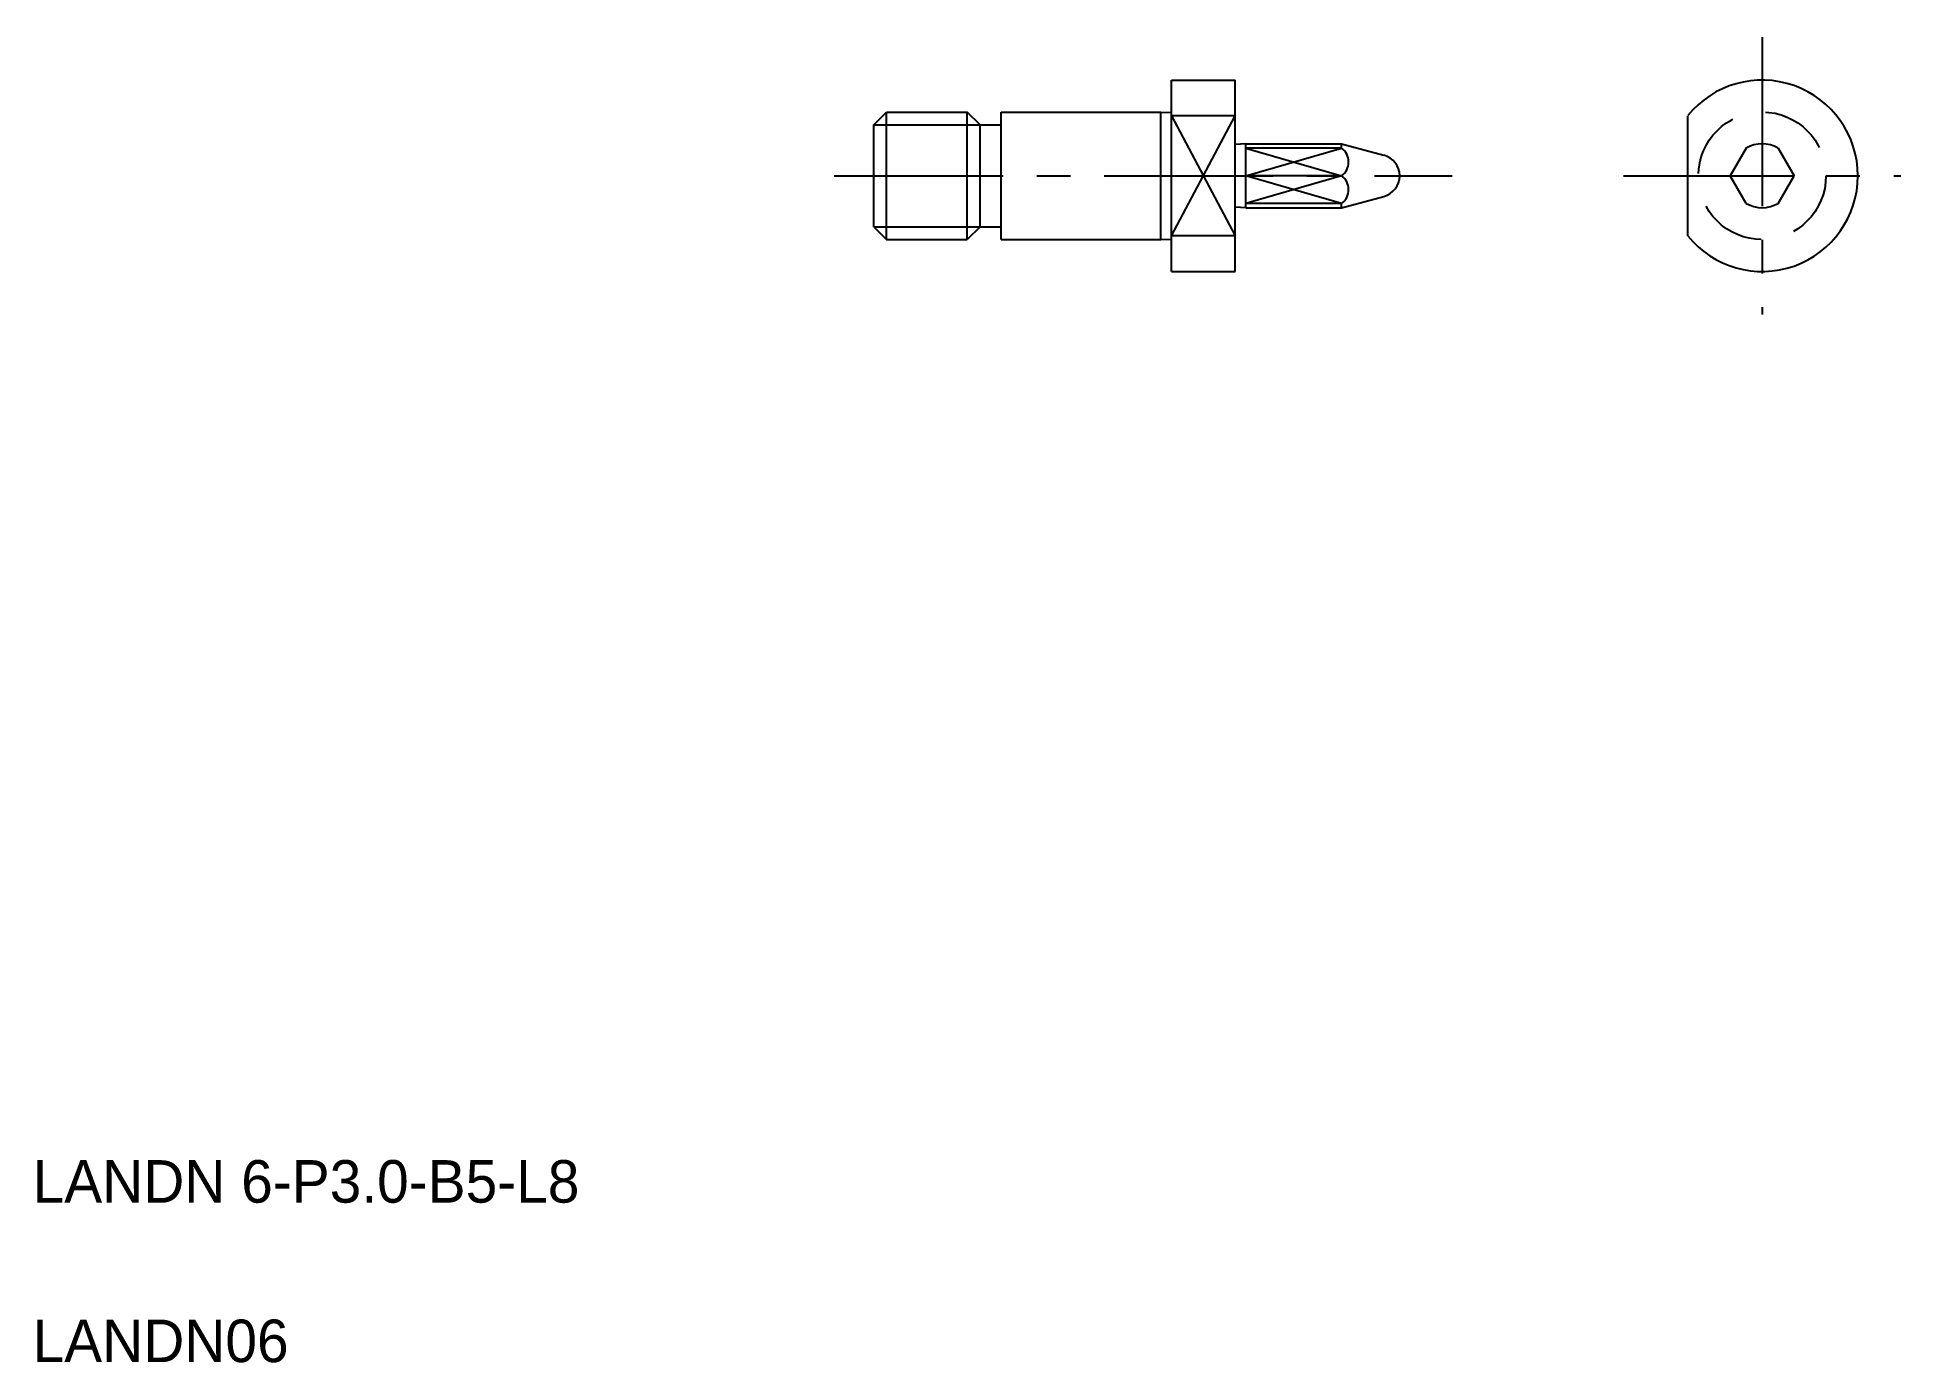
# Model space of a CAD drawing. Extents: x 5.2 to 92.9, y 5 to 67.3.
import ezdxf

# ---------------------------------------------------------------- set-up
doc = ezdxf.new("R2010")
doc.units = 0
doc.header["$LTSCALE"] = 0.25
doc.linetypes.add('CENTER', pattern=[50.8, 31.75, -6.35, 6.35, -6.35])
doc.linetypes.add('DASHED', pattern=[19.05, 12.7, -6.35])
doc.layers.get('0').update_dxf_attribs({"linetype": 'CONTINUOUS'})
doc.layers.add('CENTER', color=1, linetype='CENTER')

msp = doc.modelspace()

# ---------------------------------------------------------------- linework, layer by layer
at = {"linetype": 'CONTINUOUS'}
for p, q in [((58.554, 56.293), (58.554, 65.293)), ((58.554, 65.293), (61.554, 65.293)), ((61.554, 56.293), (61.554, 65.293)), ((44.554, 63.193), (45.154, 63.793)), ((44.554, 58.393), (44.554, 63.193)), ((45.154, 57.793), (45.154, 63.793)), ((45.154, 63.793), (48.954, 63.793)), ((48.954, 57.793), (48.954, 63.793)), ((49.554, 63.193), (48.954, 63.793)), ((49.554, 58.393), (49.554, 63.193)), ((50.554, 57.793), (50.554, 63.793)), ((50.554, 63.793), (58.054, 63.793)), ((58.054, 57.793), (58.054, 63.793)), ((61.554, 63.621), (58.554, 63.621)), ((62.054, 62.293), (66.554, 62.293)), ((62.054, 59.293), (62.054, 62.293)), ((66.554, 62.092), (66.554, 62.293)), ((66.554, 62.293), (68.547, 61.758)), ((66.554, 59.293), (68.547, 59.827)), ((62.054, 59.293), (66.554, 59.293)), ((66.554, 59.293), (66.554, 59.494)), ((44.554, 58.393), (45.154, 57.793)), ((49.554, 58.393), (48.954, 57.793)), ((61.554, 57.964), (58.554, 57.964)), ((45.154, 57.793), (48.954, 57.793)), ((50.554, 57.793), (58.054, 57.793)), ((58.554, 56.293), (61.554, 56.293))]:
    msp.add_line(p, q, dxfattribs=at)
at = {"color": 3, "linetype": 'CONTINUOUS'}
for p, q in [((44.554, 63.193), (49.554, 63.193)), ((44.554, 58.393), (49.554, 58.393))]:
    msp.add_line(p, q, dxfattribs=at)
at = {"color": 7, "linetype": 'CONTINUOUS'}
for p, q in [((49.554, 63.193), (50.554, 63.193)), ((49.554, 58.393), (50.554, 58.393))]:
    msp.add_line(p, q, dxfattribs=at)
for p, q in [((58.054, 63.793), (58.554, 63.768)), ((82.835, 57.964), (82.835, 63.621)), ((62.054, 62.293), (61.554, 62.268)), ((66.554, 62.092), (62.054, 62.092)), ((85.585, 62.092), (84.835, 60.793)), ((87.085, 62.092), (87.835, 60.793)), ((66.554, 60.793), (62.054, 60.793)), ((85.585, 59.494), (84.835, 60.793)), ((87.085, 59.494), (87.835, 60.793)), ((62.054, 59.293), (61.554, 59.318)), ((66.554, 59.494), (62.054, 59.494)), ((58.054, 57.793), (58.554, 57.818)), ((59.304, 56.293), (59.304, 56.293)), ((60.054, 56.293), (60.054, 56.293))]:
    msp.add_line(p, q)
at = {"color": 3}
for p, q in [((58.554, 63.621), (61.554, 57.964)), ((58.554, 57.964), (61.554, 63.621)), ((62.054, 62.092), (66.554, 60.793)), ((62.054, 60.793), (66.554, 62.092)), ((66.554, 60.793), (62.054, 59.494)), ((66.554, 59.494), (62.054, 60.793))]:
    msp.add_line(p, q, dxfattribs=at)
at = {"color": 3, "linetype": 'DASHED'}
msp.add_circle((86.335, 60.793), 3, dxfattribs=at)
at = {"linetype": 'CONTINUOUS'}
for centre, radius, start, end in [((86.335, 60.793), 4.5, 218.94244, 141.05756), ((86.335, 60.793), 1.5, 60, 120), ((68.288, 60.793), 1, 285, 75), ((86.335, 60.793), 1.5, 240, 300)]:
    msp.add_arc(centre, radius, start, end, dxfattribs=at)
for centre in [(66.088, 61.442), (66.088, 60.143)]:
    msp.add_arc(centre, 0.799, 305.65329, 54.34671)
at = {"layer": 'CENTER', "color": 1, "linetype": 'CENTER'}
for p, q in [((86.335, 67.309), (86.335, 54.277)), ((42.697, 60.793), (71.757, 60.793)), ((79.819, 60.793), (92.851, 60.793))]:
    msp.add_line(p, q, dxfattribs=at)

# ---------------------------------------------------------------- texts
for s, p in [('LANDN 6-P3.0-B5-L8', (5, 12.5)), ('LANDN06', (5, 5))]:
    msp.add_text(s, height=2).set_placement(p)

doc.saveas('drawing.dxf')
